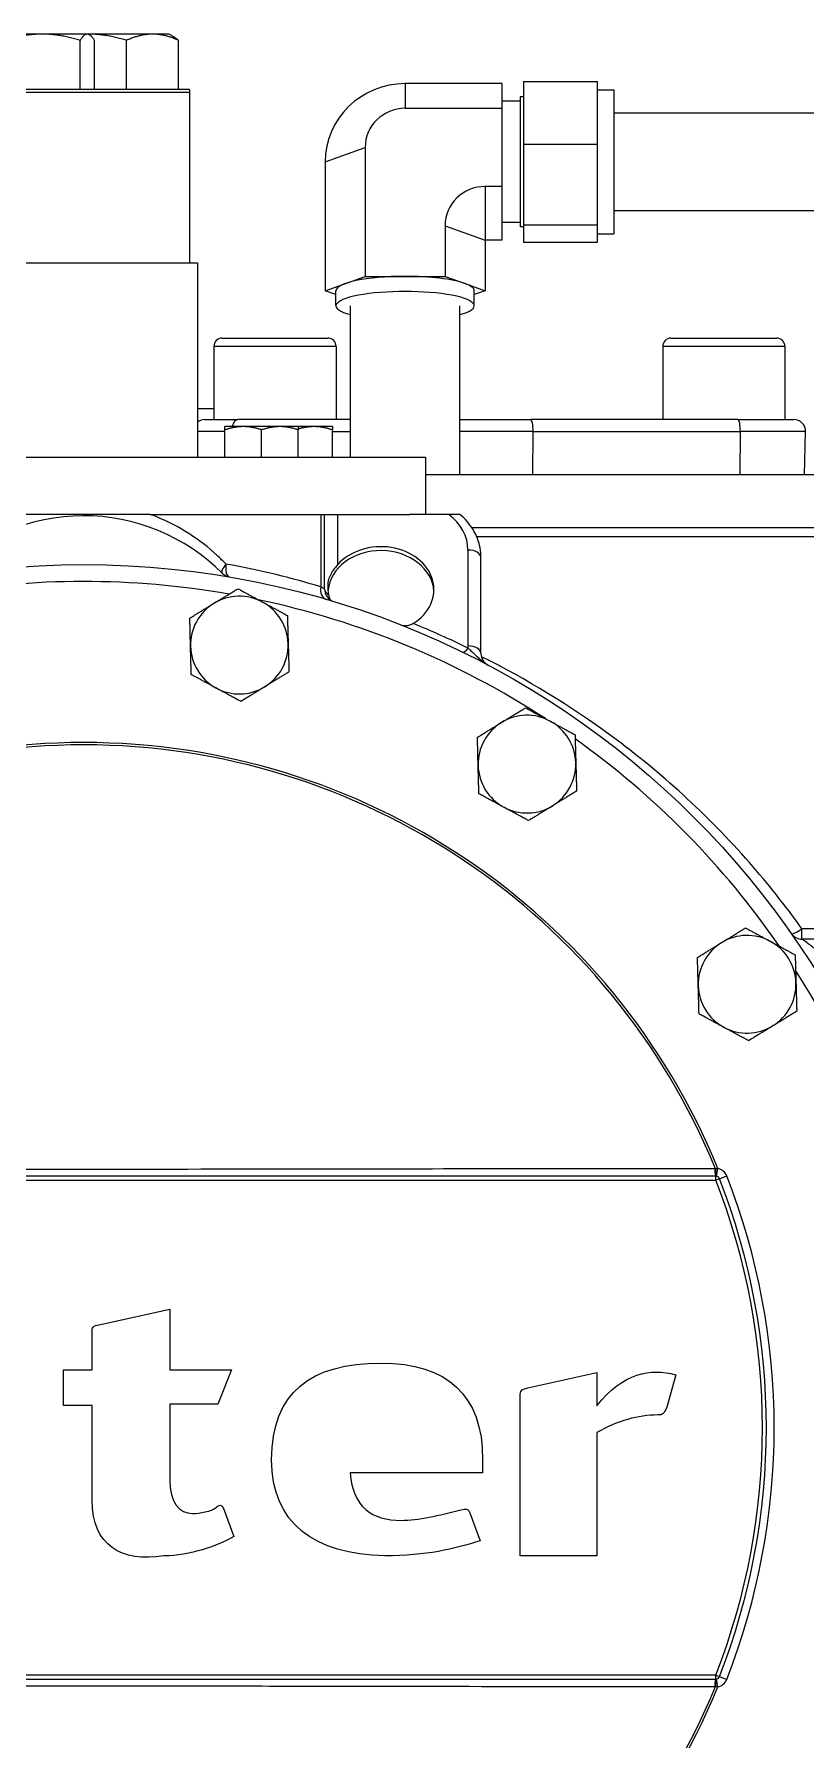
# Model space of a CAD drawing. Header units: inches. Extents: x -883 to 808, y -248 to 1051.
# Drawn here: x 309.07 to 314.99, y -124.32 to -111.23 of the extents above; entities that cross this region are included whole.
import ezdxf

# ---------------------------------------------------------------- set-up
doc = ezdxf.new("R2010")
doc.units = ezdxf.units.IN
doc.header["$MEASUREMENT"] = 0
doc.layers.get('0').update_dxf_attribs({"linetype": 'CONTINUOUS'})
doc.layers.add('EQUIPMENT - COMPRESSORS', color=41, linetype='CONTINUOUS')

# ---------------------------------------------------------------- blocks, each defined once
blk = doc.blocks.new('A$Ce5854fb8')
for p, q in [((80.225, 66.649), (79.703, 66.649)), ((80.57, 66.649), (80.225, 66.649)), ((80.579, 66.649), (80.57, 66.649)), ((80.579, 66.649), (80.588, 66.644)), ((81.071, 66.649), (80.579, 66.649)), ((81.199, 66.649), (81.071, 66.649)), ((81.199, 66.649), (81.231, 66.63)), ((80.514, 66.227), (80.514, 66.601)), ((80.626, 66.227), (80.626, 66.601)), ((80.872, 66.227), (80.872, 66.601)), ((81.27, 66.227), (81.27, 66.601)), ((83.01, 66.269), (83.01, 66.079)), ((83.754, 66.269), (83.01, 66.269)), ((83.754, 66.079), (83.754, 66.269)), ((83.919, 66.286), (83.919, 65.804)), ((83.919, 66.286), (84.486, 66.286)), ((84.486, 65.804), (84.486, 66.286)), ((81.357, 66.202), (70.727, 66.202)), ((70.73, 66.227), (81.355, 66.227)), ((81.357, 64.892), (81.357, 66.202)), ((83.892, 66.135), (83.754, 66.135)), ((83.892, 66.168), (83.892, 65.169)), ((83.919, 66.168), (83.892, 66.168)), ((84.486, 66.221), (84.612, 66.221)), ((84.612, 66.221), (84.612, 65.116)), ((83.754, 66.079), (83.01, 66.079)), ((83.754, 65.479), (83.754, 66.079)), ((84.612, 66.044), (88.75, 66.044)), ((82.396, 65.668), (82.703, 65.779)), ((82.703, 65.779), (82.703, 64.789)), ((83.919, 65.804), (83.919, 65.186)), ((83.919, 65.804), (84.486, 65.804)), ((84.486, 65.186), (84.486, 65.804)), ((82.396, 65.668), (82.396, 64.679)), ((83.624, 65.479), (83.624, 65.068)), ((83.754, 65.479), (83.624, 65.479)), ((83.754, 65.068), (83.754, 65.479)), ((84.612, 65.294), (88.75, 65.294)), ((83.316, 65.178), (83.623, 65.067)), ((83.316, 65.178), (83.316, 64.789)), ((83.892, 65.203), (83.754, 65.203)), ((83.919, 65.169), (83.892, 65.169)), ((83.919, 65.186), (83.919, 65.051)), ((83.919, 65.186), (84.486, 65.186)), ((84.486, 65.051), (84.486, 65.186)), ((84.486, 65.116), (84.612, 65.116)), ((83.623, 65.067), (83.623, 64.679)), ((83.754, 65.068), (83.624, 65.068)), ((83.919, 65.051), (84.486, 65.051)), ((70.667, 64.892), (81.417, 64.892)), ((81.417, 64.892), (81.417, 63.402)), ((82.396, 64.679), (82.703, 64.789)), ((82.703, 64.789), (83.01, 64.789)), ((83.01, 64.789), (83.316, 64.789)), ((83.316, 64.789), (83.47, 64.734)), ((83.47, 64.734), (83.623, 64.679)), ((82.478, 64.649), (82.396, 64.679)), ((82.478, 64.563), (82.478, 64.679)), ((82.59, 63.402), (82.59, 64.563)), ((83.43, 63.267), (83.43, 64.563)), ((83.623, 64.679), (83.541, 64.649)), ((83.541, 64.563), (83.541, 64.679)), ((81.605, 64.315), (82.417, 64.315)), ((85.05, 64.315), (85.862, 64.315)), ((82.48, 64.252), (81.542, 64.252)), ((81.542, 64.252), (81.542, 63.69)), ((82.48, 64.252), (82.48, 63.69)), ((85.925, 64.252), (84.987, 64.252)), ((84.987, 64.252), (84.987, 63.69)), ((85.925, 64.252), (85.925, 63.69)), ((81.417, 63.774), (81.542, 63.774)), ((81.473, 63.69), (81.726, 63.69)), ((82.59, 63.69), (81.726, 63.69)), ((83.43, 63.69), (83.974, 63.69)), ((85.565, 63.69), (83.974, 63.69)), ((85.565, 63.69), (85.994, 63.69)), ((81.627, 63.598), (81.417, 63.598)), ((81.768, 63.636), (81.627, 63.636)), ((81.627, 63.402), (81.627, 63.611)), ((82.049, 63.636), (81.768, 63.636)), ((81.908, 63.402), (81.908, 63.611)), ((82.189, 63.636), (82.049, 63.636)), ((82.311, 63.636), (82.189, 63.636)), ((82.189, 63.402), (82.189, 63.611)), ((82.451, 63.636), (82.311, 63.636)), ((82.451, 63.402), (82.451, 63.611)), ((82.451, 63.598), (82.59, 63.598)), ((83.992, 63.598), (83.43, 63.598)), ((83.99, 63.267), (83.992, 63.598)), ((83.992, 63.598), (85.583, 63.598)), ((85.581, 63.267), (85.583, 63.598)), ((86.084, 63.598), (85.583, 63.598)), ((86.075, 63.267), (86.084, 63.598)), ((77.917, 63.402), (83.167, 63.402)), ((83.167, 63.402), (83.167, 62.962)), ((87.192, 63.267), (83.167, 63.267)), ((81.052, 62.962), (80.033, 62.962)), ((81.052, 62.962), (82.362, 62.962)), ((82.362, 62.962), (83.044, 62.962)), ((82.362, 62.962), (82.362, 62.406)), ((82.392, 62.388), (82.392, 62.962)), ((82.492, 62.575), (82.492, 62.962)), ((83.345, 62.962), (83.044, 62.962)), ((83.431, 62.962), (83.345, 62.962)), ((83.521, 62.862), (87.192, 62.862)), ((83.558, 62.792), (87.192, 62.792)), ((83.492, 62.689), (83.492, 61.952)), ((83.592, 61.894), (83.592, 62.63)), ((87.192, 59.781), (86.056, 59.781)), ((86.056, 59.702), (86.056, 59.781)), ((87.195, 59.702), (86.056, 59.702)), ((85.395, 57.882), (75.69, 57.882)), ((85.395, 57.852), (85.395, 57.882)), ((85.4, 57.881), (85.41, 57.941)), ((85.423, 57.863), (85.479, 57.885)), ((75.69, 57.852), (85.395, 57.852)), ((85.423, 57.863), (85.395, 57.852)), ((80.694, 56.748), (81.203, 56.861)), ((81.203, 56.861), (81.203, 56.395)), ((80.607, 56.395), (80.607, 56.695)), ((80.388, 56.395), (80.607, 56.395)), ((80.388, 56.123), (80.388, 56.395)), ((81.203, 56.395), (81.676, 56.395)), ((81.676, 56.395), (81.571, 56.133)), ((83.951, 56.257), (84.482, 56.374)), ((84.482, 56.374), (84.482, 56.12)), ((85.087, 56.358), (85.019, 56.108)), ((83.894, 54.968), (83.894, 56.21)), ((80.607, 56.123), (80.388, 56.123)), ((80.607, 55.394), (80.607, 56.123)), ((81.571, 56.133), (81.203, 56.133)), ((81.203, 56.133), (81.203, 55.552)), ((84.482, 55.914), (84.482, 54.968)), ((83.605, 55.706), (83.605, 55.604)), ((83.605, 55.604), (82.587, 55.604)), ((81.621, 55.319), (81.696, 55.116)), ((83.506, 55.299), (83.587, 55.084)), ((84.482, 54.968), (83.894, 54.968)), ((85.395, 54.052), (75.69, 54.052)), ((75.69, 54.022), (85.395, 54.022)), ((85.395, 54.052), (85.423, 54.041)), ((85.395, 54.022), (85.395, 54.052)), ((85.41, 53.963), (85.4, 54.022)), ((85.423, 54.041), (85.479, 54.019))]:
    blk.add_line(p, q)
blk.add_circle((80.542, 55.952), 6.625)
for centre, radius, start, end in [((81.232, 66.202), 0.125, 0, 11.537), ((81.605, 64.252), 0.063, 90, 180), ((82.417, 64.252), 0.063, 0, 90), ((85.05, 64.252), 0.063, 90, 180), ((85.862, 64.252), 0.063, 0, 90), ((81.473, 63.6), 0.09, 90, 128.5447), ((85.994, 63.6), 0.09, 358.5, 90), ((80.542, 61.452), 1.5, 44.8646, 135.6028), ((81.676, 62.581), 0.1, 224.8646, 260.2918), ((80.542, 55.952), 6.495, 80.1111, 99.9852), ((81.737, 61.959), 0.375, 61.5323, 121.5323), ((82.492, 62.388), 0.1, 180, 253.1443), ((81.737, 61.959), 0.375, 121.5323, 181.5323), ((80.542, 55.952), 6.495, 56.9224, 78.0947), ((81.737, 61.959), 0.375, 1.5323, 61.5323), ((80.542, 55.893), 6.725, 63.9753, 67.9078), ((81.737, 61.959), 0.375, 181.5323, 241.5323), ((81.737, 61.959), 0.375, 301.5323, 1.5323), ((83.692, 61.952), 0.2, 180, 184.6115), ((83.692, 61.894), 0.1, 180, 242.0694), ((81.737, 61.959), 0.375, 241.5323, 301.5323), ((83.945, 61.045), 0.375, 61.5323, 121.5323), ((83.945, 61.045), 0.375, 121.5323, 181.5323), ((83.945, 61.045), 0.375, 1.5323, 61.5323), ((80.542, 55.952), 5.259, 22.2208, 157.7792), ((80.542, 55.952), 5.241, 22.2759, 157.7241), ((80.542, 55.952), 6.495, 34.6658, 54.4876), ((83.945, 61.045), 0.375, 181.5323, 241.5323), ((83.945, 61.045), 0.375, 301.5323, 1.5323), ((83.945, 61.045), 0.375, 241.5323, 301.5323), ((85.635, 59.355), 0.375, 61.5323, 121.5323), ((86.056, 59.802), 0.1, 214.9241, 270), ((85.635, 59.355), 0.375, 121.5323, 181.5323), ((85.635, 59.355), 0.375, 1.5323, 61.5323), ((80.542, 55.952), 6.495, 12.8581, 32.7096), ((85.635, 59.355), 0.375, 181.5323, 241.5323), ((85.635, 59.355), 0.375, 301.5323, 1.5323), ((85.635, 59.355), 0.375, 241.5323, 301.5323), ((85.395, 57.852), 0.03, 21.3818, 90), ((85.395, 57.852), 0.09, 21.3818, 80.2002), ((80.542, 55.952), 5.301, 338.6182, 21.3818), ((80.542, 55.952), 5.211, 338.6182, 21.3818), ((80.542, 55.952), 5.241, 338.6182, 21.3818), ((80.542, 55.952), 6.495, 327.3802, 347.2448), ((80.542, 55.952), 5.259, 202.2208, 337.7792), ((80.542, 55.952), 5.241, 202.2759, 337.7241), ((85.395, 54.052), 0.03, 270, 338.6182), ((85.395, 54.052), 0.09, 279.7998, 338.6182)]:
    blk.add_arc(centre, radius, start, end)
for centre, major_axis, ratio, start_param, end_param in [((83.01, 65.668), (-0.614, 0), 0.978148, 4.712389, 6.283185), ((83.01, 65.779), (-0.307, 0), 0.978148, 4.712389, 6.283185), ((83.624, 65.178), (-0.308, 0), 0.978148, 4.712389, 6.283185), ((83.624, 65.067), (-0.000787, 0), 0.978148, 4.712389, 6.283185), ((83.01, 64.679), (-0.531, 0), 0.207912, 4.712389, 6.283185), ((83.01, 64.679), (-0.531, 0), 0.207912, 3.665191, 4.712389), ((83.01, 64.679), (0.531, 0), 0.207912, 0, 0.523599), ((83.01, 64.563), (0.531, 0), 0.207912, 5.623561, 10.084403), ((81.726, 63.6), (0, 0.09), 0.529278, 0, 1.154729), ((83.974, 63.6), (0, 0.09), 0.201946, 4.686209, 6.283185), ((85.565, 63.6), (0, 0.09), 0.201946, 4.686209, 6.283185), ((83.032, 62.689), (0.46, 0), 0.809017, 0, 0.82377), ((82.824, 62.385), (0.407, 0), 0.809025, 5.366246, 8.809699), ((82.824, 62.356), (-0.407, 0), 0.806445, 3.186723, 6.209125), ((83.492, 62.63), (0.1, 0), 0.587785, 0, 1.570796), ((81.676, 62.581), (-0.0709, -0.0705), 0.307245, 5.011809, 6.283185), ((81.676, 62.581), (-0.0169, -0.0986), 0.411216, 4.782624, 6.283185), ((82.431, 62.406), (-0.0281, -0.096), 0.678147, 4.908277, 6.283185), ((82.492, 62.388), (-0.1, 0), 0.587785, 0, 0.816219), ((83.493, 61.995), (-0.0439, -0.0899), 0.303718, 0, 1.014332), ((83.492, 61.894), (0.1, 0), 0.587785, 0, 1.570796), ((86.056, 59.802), (-0.082, -0.0572), 0.176289, 0, 1.448321), ((85.395, 57.942), (0, -0.06), 0.122294, 4.762497, 6.283185), ((85.4, 57.942), (-0.0032, -0.0599), 0.119476, 4.768972, 6.283185), ((85.395, 53.962), (0, 0.06), 0.122294, 0, 1.520688), ((85.4, 53.962), (-0.0032, 0.0599), 0.119476, 0, 1.514213)]:
    blk.add_ellipse(centre, major_axis=major_axis, ratio=ratio, start_param=start_param, end_param=end_param)
for points, weights in [([(80.225, 66.649), (80.091, 66.649), (79.936, 66.601)], [1, 1.04314139574, 1.01001874936]), ([(80.514, 66.601), (80.359, 66.649), (80.225, 66.649)], [1.01001874936, 1.04314139574, 1]), ([(80.57, 66.649), (80.544, 66.649), (80.514, 66.601)], [1, 1.04314139574, 1.01001874936]), ([(80.626, 66.601), (80.596, 66.649), (80.57, 66.649)], [1.01001874936, 1.04314139574, 1]), ([(80.872, 66.601), (80.715, 66.648), (80.579, 66.649)], [1.01001874936, 1.04220103932, 1.00238811135]), ([(81.071, 66.649), (80.979, 66.649), (80.872, 66.601)], [1, 1.04314139574, 1.01001874936]), ([(81.27, 66.601), (81.164, 66.649), (81.071, 66.649)], [1.01001874936, 1.04314139574, 1]), ([(81.231, 66.63), (81.25, 66.619), (81.27, 66.601)], [1.02406585719, 1.02219750016, 1.01001874936]), ([(81.768, 63.636), (81.702, 63.636), (81.627, 63.611)], [1, 1.04314139574, 1.01001874936]), ([(81.627, 63.611), (81.627, 63.636), (81.627, 63.636)], [1.01001874936, 1.04314139574, 1]), ([(81.908, 63.611), (81.833, 63.636), (81.768, 63.636)], [1.01001874936, 1.04314139574, 1]), ([(82.049, 63.636), (81.984, 63.636), (81.908, 63.611)], [1, 1.04314139574, 1.01001874936]), ([(82.189, 63.611), (82.114, 63.636), (82.049, 63.636)], [1.01001874936, 1.04314139574, 1]), ([(82.189, 63.636), (82.189, 63.636), (82.189, 63.611)], [1, 1.04314139574, 1.01001874936]), ([(82.311, 63.636), (82.253, 63.636), (82.189, 63.617)], [1, 1.03767320732, 1.01719013344]), ([(82.451, 63.611), (82.376, 63.636), (82.311, 63.636)], [1.01001874936, 1.04314139574, 1]), ([(82.451, 63.636), (82.451, 63.636), (82.451, 63.611)], [1, 1.04314139574, 1.01001874936]), ([(81.541, 62.279), (81.627, 62.331), (81.726, 62.392)], [1, 1.04314139574, 1.01001874936]), ([(81.726, 62.392), (81.828, 62.337), (81.916, 62.289)], [1.01001874936, 1.04314139574, 1]), ([(81.357, 62.166), (81.455, 62.226), (81.541, 62.279)], [1.01001874936, 1.04314139574, 1]), ([(81.916, 62.289), (82.004, 62.241), (82.106, 62.186)], [1, 1.04314139574, 1.01001874936]), ([(81.362, 61.949), (81.36, 62.05), (81.357, 62.166)], [1, 1.04314139574, 1.01001874936]), ([(82.106, 62.186), (82.109, 62.07), (82.112, 61.969)], [1.01001874936, 1.04314139574, 1]), ([(81.368, 61.733), (81.365, 61.849), (81.362, 61.949)], [1.01001874936, 1.04314139574, 1]), ([(82.112, 61.969), (82.115, 61.869), (82.118, 61.753)], [1, 1.04314139574, 1.01001874936]), ([(81.558, 61.63), (81.47, 61.677), (81.368, 61.733)], [1, 1.04314139574, 1.01001874936]), ([(82.118, 61.753), (82.019, 61.692), (81.933, 61.64)], [1.01001874936, 1.04314139574, 1]), ([(81.749, 61.526), (81.647, 61.582), (81.558, 61.63)], [1.01001874936, 1.04314139574, 1]), ([(81.933, 61.64), (81.848, 61.587), (81.749, 61.526)], [1, 1.04314139574, 1.01001874936]), ([(83.749, 61.364), (83.835, 61.417), (83.934, 61.478)], [1, 1.04314139574, 1.01001874936]), ([(83.934, 61.478), (84.036, 61.422), (84.124, 61.374)], [1.01001874936, 1.04314139574, 1]), ([(83.565, 61.251), (83.663, 61.312), (83.749, 61.364)], [1.01001874936, 1.04314139574, 1]), ([(84.124, 61.374), (84.212, 61.326), (84.314, 61.271)], [1, 1.04314139574, 1.01001874936]), ([(83.57, 61.035), (83.568, 61.135), (83.565, 61.251)], [1, 1.04314139574, 1.01001874936]), ([(84.314, 61.271), (84.317, 61.155), (84.32, 61.055)], [1.01001874936, 1.04314139574, 1]), ([(83.576, 60.818), (83.573, 60.934), (83.57, 61.035)], [1.01001874936, 1.04314139574, 1]), ([(84.32, 61.055), (84.323, 60.954), (84.326, 60.838)], [1, 1.04314139574, 1.01001874936]), ([(83.766, 60.715), (83.678, 60.763), (83.576, 60.818)], [1, 1.04314139574, 1.01001874936]), ([(84.326, 60.838), (84.227, 60.778), (84.141, 60.725)], [1.01001874936, 1.04314139574, 1]), ([(83.957, 60.612), (83.855, 60.667), (83.766, 60.715)], [1.01001874936, 1.04314139574, 1]), ([(84.141, 60.725), (84.056, 60.672), (83.957, 60.612)], [1, 1.04314139574, 1.01001874936]), ([(85.439, 59.674), (85.525, 59.727), (85.623, 59.788)], [1, 1.04314139574, 1.01001874936]), ([(85.623, 59.788), (85.725, 59.732), (85.814, 59.684)], [1.01001874936, 1.04314139574, 1]), ([(85.254, 59.561), (85.353, 59.622), (85.439, 59.674)], [1.01001874936, 1.04314139574, 1]), ([(85.814, 59.684), (85.902, 59.637), (86.004, 59.581)], [1, 1.04314139574, 1.01001874936]), ([(86.004, 59.581), (86.007, 59.465), (86.01, 59.365)], [1.01001874936, 1.04314139574, 1]), ([(85.26, 59.345), (85.257, 59.445), (85.254, 59.561)], [1, 1.04314139574, 1.01001874936]), ([(85.266, 59.128), (85.263, 59.244), (85.26, 59.345)], [1.01001874936, 1.04314139574, 1]), ([(86.01, 59.365), (86.013, 59.264), (86.016, 59.148)], [1, 1.04314139574, 1.01001874936]), ([(85.456, 59.025), (85.368, 59.073), (85.266, 59.128)], [1, 1.04314139574, 1.01001874936]), ([(86.016, 59.148), (85.917, 59.088), (85.831, 59.035)], [1.01001874936, 1.04314139574, 1]), ([(85.647, 58.922), (85.545, 58.977), (85.456, 59.025)], [1.01001874936, 1.04314139574, 1]), ([(85.831, 59.035), (85.746, 58.983), (85.647, 58.922)], [1, 1.04314139574, 1.01001874936])]:
    blk.add_rational_spline(points, weights, degree=2)
for points, knots in [([(81.635, 62.581), (81.613, 62.603), (81.59, 62.626), (81.433, 62.771), (81.275, 62.873), (81.086, 62.949), (81.069, 62.956), (81.052, 62.962)], [-7.915756, -7.915756, -7.915756, -7.915756, -7.659861, -7.659861, -6.169797, -6.169797, -6.026144, -6.026144, -6.026144, -6.026144]), ([(83.592, 62.63), (83.592, 62.655), (83.59, 62.68), (83.581, 62.729), (83.574, 62.754), (83.555, 62.801), (83.544, 62.824), (83.518, 62.867), (83.503, 62.888), (83.47, 62.927), (83.451, 62.945), (83.431, 62.962)], [6.2831853, 6.2831853, 6.2831853, 6.2831853, 6.4347654, 6.4347654, 6.5863454, 6.5863454, 6.7379255, 6.7379255, 6.8895056, 6.8895056, 7.0410857, 7.0410857, 7.0410857, 7.0410857]), ([(82.424, 62.345), (82.423, 62.348), (82.423, 62.35), (82.419, 62.371), (82.418, 62.389), (82.418, 62.421), (82.419, 62.437), (82.425, 62.466), (82.43, 62.48), (82.449, 62.521), (82.467, 62.547), (82.491, 62.574), (82.492, 62.574), (82.492, 62.575)], [0.9103702, 0.9103702, 0.9103702, 0.9103702, 0.9322284, 0.9322284, 1.084466, 1.084466, 1.2365388, 1.2365388, 1.3886117, 1.3886117, 1.6927573, 1.6927573, 1.7018052, 1.7018052, 1.7018052, 1.7018052]), ([(82.392, 62.388), (82.392, 62.388), (82.392, 62.388), (82.391, 62.389), (82.39, 62.389), (82.387, 62.391), (82.383, 62.393), (82.374, 62.399), (82.368, 62.402), (82.362, 62.406)], [0, 0, 0, 0, 0.0513421, 0.0513421, 0.1334894, 0.1334894, 0.2649251, 0.2649251, 0.4107366, 0.4107366, 0.4107366, 0.4107366]), ([(82.443, 62.301), (82.441, 62.302), (82.439, 62.304), (82.433, 62.312), (82.429, 62.322), (82.426, 62.337), (82.425, 62.341), (82.424, 62.345)], [0.140497, 0.140497, 0.140497, 0.140497, 0.1904791, 0.1904791, 0.2942813, 0.2942813, 0.3295267, 0.3295267, 0.3295267, 0.3295267]), ([(83.072, 62.124), (83.062, 62.119), (83.053, 62.114), (83.034, 62.108), (83.025, 62.106), (83.005, 62.105), (82.994, 62.107), (82.985, 62.11)], [-0.2868538, -0.2868538, -0.2868538, -0.2868538, -0.2001566, -0.2001566, -0.111673, -0.111673, 0, 0, 0, 0]), ([(83.645, 61.805), (83.623, 61.817), (83.615, 61.825), (83.594, 61.842), (83.584, 61.85), (83.559, 61.872), (83.545, 61.886), (83.523, 61.907), (83.515, 61.915), (83.502, 61.927), (83.497, 61.932), (83.493, 61.936)], [-0.0007283, -0.0007283, -0.0007283, -0.0007283, 0.1072385, 0.1072385, 0.2152052, 0.2152052, 0.4098494, 0.4098494, 0.5315021, 0.5315021, 0.607535, 0.607535, 0.607535, 0.607535]), ([(86.056, 59.781), (85.929, 59.959), (85.794, 60.128), (85.329, 60.658), (84.97, 60.984), (84.277, 61.494), (83.943, 61.697), (83.596, 61.87)], [22.355917, 22.355917, 22.355917, 22.355917, 24.07334, 24.07334, 27.993524, 27.993524, 31.302392, 31.302392, 31.302392, 31.302392]), ([(86.172, 59.616), (86.148, 59.634), (86.125, 59.652), (86.091, 59.677), (86.079, 59.686), (86.065, 59.696), (86.061, 59.699), (86.057, 59.701), (86.056, 59.702), (86.056, 59.702)], [-0.7909876, -0.7909876, -0.7909876, -0.7909876, -0.4578405, -0.4578405, -0.2306948, -0.2306948, -0.0887288, -0.0887288, 0, 0, 0, 0]), ([(85.388, 57.939), (84.943, 57.939), (84.499, 57.938), (83.61, 57.938), (83.165, 57.937), (82.196, 57.936), (81.671, 57.935), (80.945, 57.934), (80.743, 57.934), (80.206, 57.934), (79.869, 57.934), (79.215, 57.935), (78.898, 57.936), (78.096, 57.937), (77.611, 57.938), (76.649, 57.938), (76.173, 57.939), (75.697, 57.939)], [-24.764556, -24.764556, -24.764556, -24.764556, -21.352946, -21.352946, -17.941335, -17.941335, -13.921623, -13.921623, -12.382278, -12.382278, -9.806454, -9.806454, -7.378832, -7.378832, -3.656372, -3.656372, 0, 0, 0, 0]), ([(85.41, 57.941), (85.409, 57.941), (85.408, 57.94), (85.402, 57.94), (85.397, 57.939), (85.393, 57.939)], [2.0697686, 2.0697686, 2.0697686, 2.0697686, 2.07470465, 2.07470465, 2.09660246, 2.09660246, 2.09660246, 2.09660246]), ([(82.854, 54.968), (82.316, 54.979), (81.985, 55.217), (81.985, 55.706), (81.985, 56.224), (82.287, 56.447), (82.825, 56.447), (83.331, 56.447), (83.605, 56.203), (83.605, 55.706)], [0, 0, 0, 0, 1, 1, 1, 2, 2, 2, 3, 3, 3, 3]), ([(85.019, 56.108), (84.998, 56.058), (84.987, 56.049), (84.949, 56.049), (84.801, 56.049), (84.639, 56.005), (84.482, 55.914)], [0, 0, 0, 0, 1, 1, 1, 2, 2, 2, 2]), ([(81.203, 55.552), (81.203, 55.377), (81.277, 55.293), (81.378, 55.293), (81.431, 55.293), (81.523, 55.308), (81.561, 55.341)], [13, 13, 13, 13, 14, 14, 14, 15, 15, 15, 15]), ([(82.587, 55.604), (82.613, 55.339), (82.75, 55.24), (82.982, 55.24), (83.107, 55.24), (83.27, 55.278), (83.439, 55.322)], [5, 5, 5, 5, 6, 6, 6, 7, 7, 7, 7]), ([(75.697, 53.965), (76.141, 53.965), (76.585, 53.965), (77.475, 53.966), (77.919, 53.967), (78.889, 53.968), (79.413, 53.969), (80.14, 53.97), (80.341, 53.97), (80.879, 53.97), (81.216, 53.969), (81.869, 53.969), (82.186, 53.968), (82.989, 53.967), (83.474, 53.966), (84.435, 53.965), (84.912, 53.965), (85.388, 53.965)], [-24.764556, -24.764556, -24.764556, -24.764556, -21.352946, -21.352946, -17.941335, -17.941335, -13.921623, -13.921623, -12.382278, -12.382278, -9.806454, -9.806454, -7.378832, -7.378832, -3.656372, -3.656372, 0, 0, 0, 0]), ([(85.393, 53.965), (85.397, 53.964), (85.402, 53.964), (85.408, 53.963), (85.409, 53.963), (85.41, 53.963)], [0, 0, 0, 0, 0.02189782, 0.02189782, 0.02683386, 0.02683386, 0.02683386, 0.02683386])]:
    blk.add_open_spline(points, degree=3, knots=knots)
for points in [[(82.362, 62.406), (82.15, 62.471), (81.905, 62.533), (81.635, 62.581)], [(85.393, 57.939), (85.391, 57.939), (85.389, 57.939), (85.388, 57.939)], [(80.607, 56.695), (80.607, 56.73), (80.619, 56.736), (80.694, 56.748)], [(84.482, 56.12), (84.687, 56.377), (84.891, 56.409), (85.087, 56.358)], [(83.894, 56.21), (83.899, 56.243), (83.91, 56.249), (83.951, 56.257)], [(81.158, 54.968), (80.834, 54.917), (80.607, 55.045), (80.607, 55.394)], [(81.561, 55.341), (81.579, 55.357), (81.601, 55.373), (81.621, 55.319)], [(83.439, 55.322), (83.474, 55.331), (83.494, 55.331), (83.506, 55.299)], [(81.696, 55.116), (81.568, 55.044), (81.359, 54.968), (81.158, 54.968)], [(83.587, 55.084), (83.386, 55.02), (83.174, 54.968), (82.854, 54.968)], [(85.388, 53.965), (85.389, 53.965), (85.391, 53.965), (85.393, 53.965)]]:
    blk.add_open_spline(points, degree=3)

msp = doc.modelspace()

# ---------------------------------------------------------------- block references
at = {"layer": 'EQUIPMENT - COMPRESSORS'}
msp.add_blockref('A$Ce5854fb8', (228.90563, -177.87785), dxfattribs=at)

doc.saveas('drawing.dxf')
